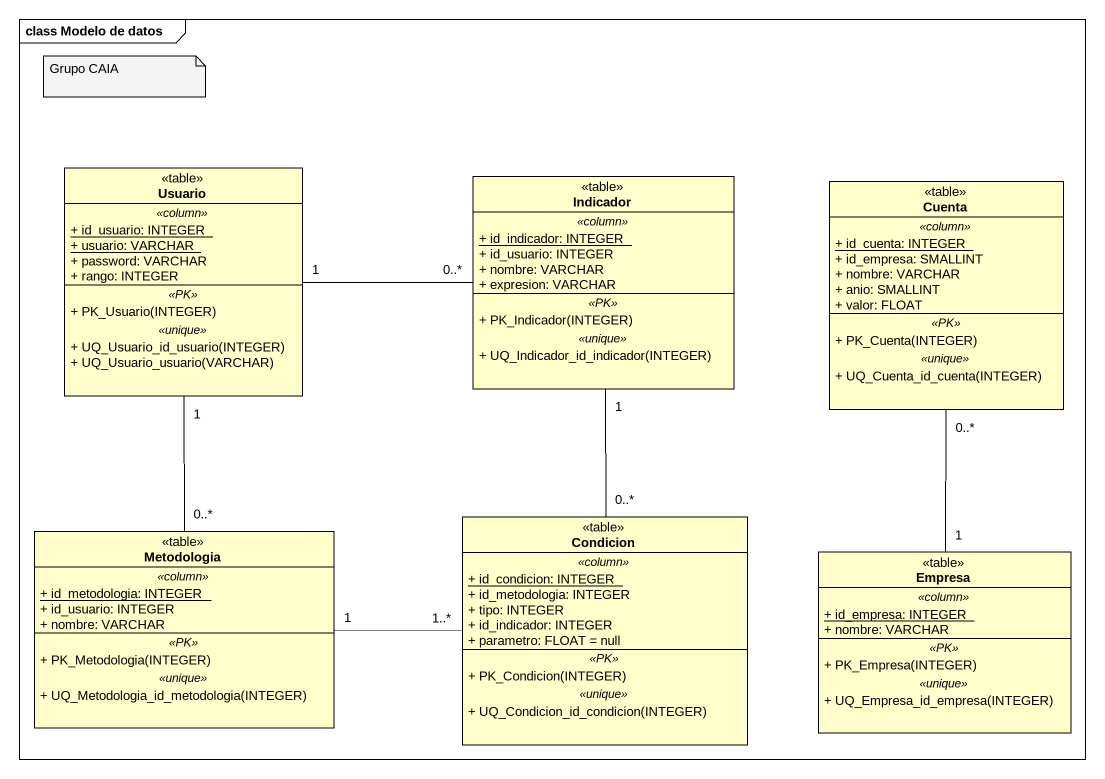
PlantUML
@startuml
mainframe class Modelo de datos
hide circle
hide empty members
skinparam classAttributeIconSize 0
class Usuario <<table>> {
  .. <<column>> ..
  {static} + id_usuario: INTEGER
  {static} + usuario: VARCHAR
  + password: VARCHAR
  + rango: INTEGER
  .. <<PK>> ..
  + PK_Usuario(INTEGER)
  .. <<unique>> ..
  + UQ_Usuario_id_usuario(INTEGER)
  + UQ_Usuario_usuario(VARCHAR)
}
class Indicador <<table>> {
  .. <<column>> ..
  {static} + id_indicador: INTEGER
  + id_usuario: INTEGER
  + nombre: VARCHAR
  + expresion: VARCHAR
  .. <<PK>> ..
  + PK_Indicador(INTEGER)
  .. <<unique>> ..
  + UQ_Indicador_id_indicador(INTEGER)
}
class Cuenta <<table>> {
  .. <<column>> ..
  {static} + id_cuenta: INTEGER
  + id_empresa: SMALLINT
  + nombre: VARCHAR
  + anio: SMALLINT
  + valor: FLOAT
  .. <<PK>> ..
  + PK_Cuenta(INTEGER)
  .. <<unique>> ..
  + UQ_Cuenta_id_cuenta(INTEGER)
}
class Condicion <<table>> {
  .. <<column>> ..
  {static} + id_condicion: INTEGER
  + id_metodologia: INTEGER
  + tipo: INTEGER
  + id_indicador: INTEGER
  + parametro: FLOAT = null
  .. <<PK>> ..
  + PK_Condicion(INTEGER)
  .. <<unique>> ..
  + UQ_Condicion_id_condicion(INTEGER)
}
class Metodologia <<table>> {
  .. <<column>> ..
  {static} + id_metodologia: INTEGER
  + id_usuario: INTEGER
  + nombre: VARCHAR
  .. <<PK>> ..
  + PK_Metodologia(INTEGER)
  .. <<unique>> ..
  + UQ_Metodologia_id_metodologia(INTEGER)
}
class Empresa <<table>> {
  .. <<column>> ..
  {static} + id_empresa: INTEGER
  + nombre: VARCHAR
  .. <<PK>> ..
  + PK_Empresa(INTEGER)
  .. <<unique>> ..
  + UQ_Empresa_id_empresa(INTEGER)
}
Usuario "1" -right- "0..*" Indicador
Usuario "1" -- "0..*" Metodologia
Indicador "1" -- "0..*" Condicion
Cuenta "0..*" -- "1" Empresa
Metodologia "1" -right- "1..*" Condicion
note as N1
  Grupo CAIA
end note
@enduml
